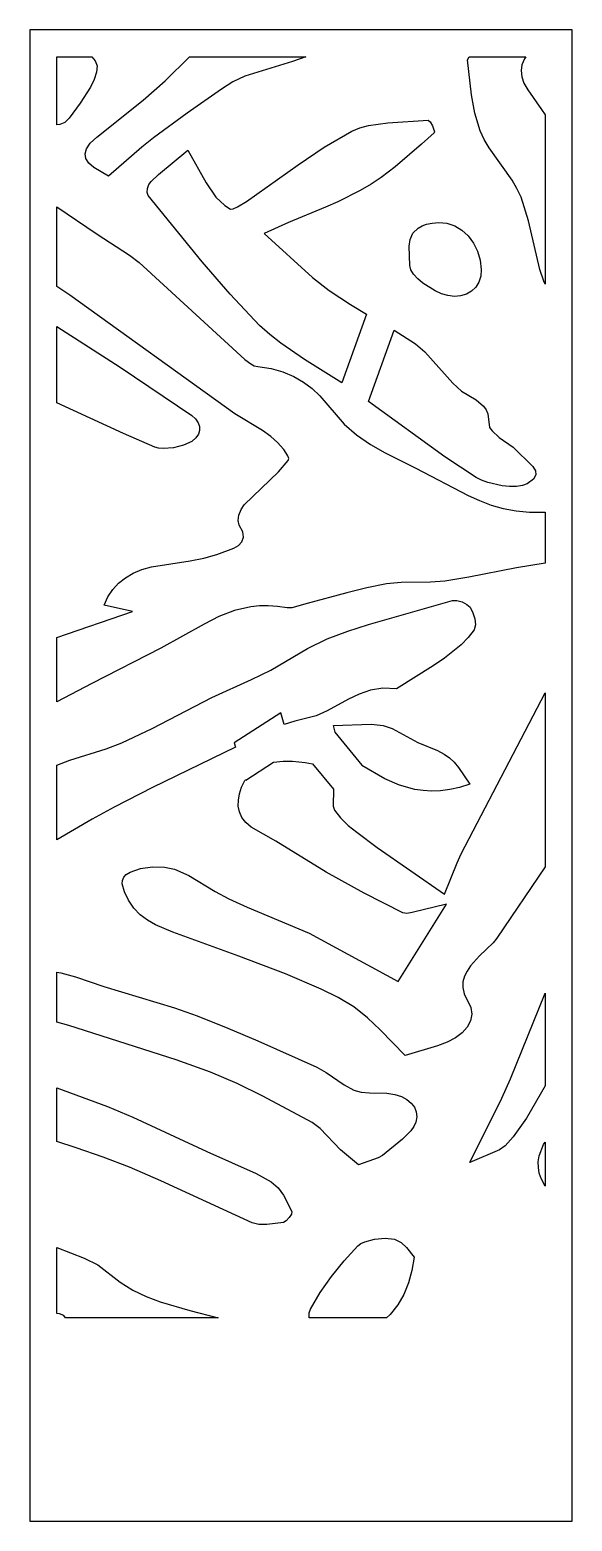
# Model space of a CAD drawing. Extents: x 0 to 400, y 0 to 1100.
import ezdxf

# ---------------------------------------------------------------- set-up
doc = ezdxf.new("R2010")
doc.units = 0
doc.layers.add('CUT', color=1, linetype='Continuous')
doc.layers.add('OUTLINE', color=7, linetype='Continuous')

msp = doc.modelspace()

# ---------------------------------------------------------------- linework, layer by layer
at = {"layer": 'CUT'}
for points in [[(20, 1029.83), (20, 1080), (45.83, 1080), (48.26, 1077.05), (49.63, 1073.32), (49.27, 1068.72), (47.51, 1063.46), (44.68, 1057.76), (37.07, 1045.92), (29.03, 1034.96), (25.77, 1031.7), (22.25, 1030.05)], [(58.03, 991.97), (47.18, 998.44), (43.57, 1001.67), (41.36, 1004.99), (40.7, 1008.49), (41.72, 1012.23), (44.58, 1016.29), (49.4, 1020.74), (83.7, 1048.15), (99.9, 1062.32), (117.73, 1080), (203.54, 1080), (193.65, 1076.61), (158.66, 1065.73), (149.63, 1061.57), (141.38, 1056.35), (116.07, 1038.56), (91.19, 1020.24), (82.6, 1013.36)], [(325.82, 1052.06), (322.79, 1077.97), (324.12, 1080), (365.75, 1080), (364.77, 1078.57), (362.94, 1074.23), (362.28, 1069.89), (362.79, 1065.42), (364.43, 1060.74), (367.19, 1055.73), (377.48, 1041.34), (380, 1037.35), (380, 912.4), (379.05, 914.6), (376.23, 923.29), (367.83, 959.07), (362.28, 976.62), (359.3, 982.92), (355.65, 989.03), (338.81, 1012.94), (335.17, 1019.08), (332.2, 1025.41), (328.2, 1038.51)], [(143.93, 970.35), (147.89, 967.82), (149.89, 967.98), (153.08, 969.36), (159.85, 973.38), (197.87, 1000.52), (217.15, 1013.53), (237.42, 1025.18), (243.37, 1027.65), (249.9, 1029.42), (264.13, 1031.4), (293.81, 1033.3), (295.15, 1032.09), (296.9, 1029.23), (298.36, 1024.88), (298.1, 1024.11), (288.79, 1015.6), (269.4, 999.03), (259.15, 991.16), (251.69, 986.17), (243.74, 981.57), (227.05, 973.18), (218.16, 969.18), (190.73, 957.99), (172.78, 949.81), (208.39, 917.36), (220.86, 907.63), (236.4, 897.41), (248.41, 890.29), (230.15, 839.51), (202.65, 856.95), (185.11, 868.82), (176.99, 875.19), (169.49, 881.98), (147.68, 904.98), (127.13, 928.92), (87.18, 977.92), (86.43, 980.1), (86.74, 982.95), (87.87, 985.86), (89.56, 988.23), (94.93, 993.3), (116.47, 1011.27), (129.98, 987.06), (137.09, 976.52)], [(190.57, 782.38), (190.94, 783.85), (190.4, 785.78), (187.32, 790.53), (182.66, 795.62), (177.8, 800.04), (171.57, 804.53), (151.18, 816.86), (29.39, 904.21), (20, 910.67), (20, 969.43), (49.67, 949.26), (73.45, 933.91), (80.59, 928.28), (158.65, 856.94), (163.03, 853.52), (165.53, 852.23), (168.11, 851.59), (177.89, 850.15), (186.71, 847.67), (194.63, 844.29), (201.75, 840.13), (208.14, 835.34), (213.86, 830.04), (231.72, 809.18), (240.99, 801.16), (251.19, 794.16), (262.06, 787.93), (284.78, 776.64), (323.27, 756.5), (331.6, 752.74), (340.22, 749.51), (349.2, 746.93), (358.62, 745.12), (368.54, 744.19), (379.06, 744.26), (380, 744.11), (380, 706.59), (358.86, 703.11), (323.81, 696.36), (306.13, 693.41), (295.45, 692.58), (273.81, 692.39), (263.15, 691.32), (248.46, 688.34), (233.85, 684.72), (204.6, 676.96), (193.21, 673.57), (189.88, 673.58), (182.75, 674.76), (175.9, 675.26), (169.3, 675.13), (162.94, 674.43), (150.84, 671.58), (139.41, 667.19), (128.47, 661.74), (96.73, 643.88), (45.67, 617.79), (20, 604.26), (20, 651.7), (75.73, 671.08), (54.72, 675.6), (57.65, 681.69), (61.24, 687.09), (65.5, 691.8), (70.46, 695.83), (76.13, 699.2), (82.52, 701.9), (89.64, 703.96), (118.15, 708.28), (128.26, 710.28), (137.98, 713), (150.38, 717.6), (153.82, 719.75), (156.31, 722.41), (157.49, 725.72), (157.01, 729.79), (154.5, 734.75), (153.58, 738.01), (154.12, 742.06), (155.76, 746.18), (158.15, 749.65), (183.31, 773.88)], [(292.66, 956.55), (296.76, 957.42), (301.61, 957.88), (307.64, 957.39), (313.36, 955.45), (318.62, 952.23), (323.28, 947.93), (327.19, 942.7), (330.19, 936.72), (332.15, 930.17), (332.92, 923.22), (332.63, 918.27), (331.24, 913.92), (328.9, 910.23), (325.77, 907.26), (322, 905.08), (317.73, 903.76), (313.12, 903.35), (308.33, 903.94), (303.73, 905.34), (298.97, 907.43), (289.91, 913.08), (286.09, 916.35), (283.07, 919.73), (281.09, 923.08), (280.38, 926.23), (279.72, 940.36), (280.5, 945.37), (282.59, 949.96), (286.48, 953.8), (289.25, 955.34)], [(98.29, 791.11), (94.95, 791.41), (92.18, 792.17), (69.04, 802.19), (20, 824.92), (20, 881.12), (66.61, 851.14), (119.37, 815.64), (122.13, 812.96), (124.07, 810.19), (125.13, 807.37), (125.25, 804.55), (124.37, 801.77), (122.44, 799.06), (119.38, 796.45), (113.44, 793.6), (105.9, 791.7)], [(372.93, 774.8), (373.2, 771.68), (371.36, 768.47), (366.85, 765.17), (363.32, 763.86), (358.88, 763.22), (353.81, 763.17), (348.41, 763.67), (337.74, 766.02), (333.04, 767.75), (329.16, 769.77), (306.1, 785.14), (249.84, 825.85), (268.63, 878.4), (284.35, 868.33), (291.27, 862.57), (311.87, 839.34), (318.31, 833.38), (329.31, 827.17), (334.63, 822.5), (336.48, 819.77), (337.73, 816.71), (338.93, 806.8), (340.88, 804.16), (346.2, 799.19), (356.4, 792.19), (371.1, 777.84)], [(185.01, 596.31), (150.65, 574.06), (151.61, 570.99), (90.5, 541.04), (62.22, 526.65), (46.01, 517.82), (20, 502.56), (20, 557.66), (29.58, 561.37), (56.25, 569.66), (67.83, 574.13), (90.32, 584.71), (134.33, 607.57), (163.53, 620.74), (177.7, 627.66), (204.82, 643.79), (219.39, 650.7), (234.42, 656.49), (249.78, 661.45), (311.69, 679.04), (314.89, 679.14), (318.81, 678.06), (322.42, 676.24), (324.7, 674.1), (326.79, 670), (328.32, 665.49), (328.79, 661.1), (327.67, 657.36), (323.32, 651.69), (318.01, 646.34), (305.83, 636.56), (297.55, 630.87), (270.38, 614.01), (260.24, 614.47), (251.25, 613.02), (242.88, 610.09), (234.92, 606.22), (219.27, 597.7), (211.12, 594.1), (195.47, 590), (187.69, 587.55)], [(179.66, 559.87), (186.84, 560.69), (193.63, 560.58), (203.19, 559.67), (208.38, 558.69), (223.93, 539.9), (223.62, 527.48), (224.73, 524.55), (229.01, 518.68), (234.91, 513.07), (241.13, 508.1), (256.09, 497.01), (305.9, 462.4), (315.16, 485.67), (318.19, 492.1), (380, 610.99), (380, 482.68), (344.48, 430.07), (341.66, 426.67), (331.54, 417.04), (325.06, 409.5), (322.44, 405.73), (320.48, 401.88), (319.35, 397.86), (319.25, 393.61), (320.36, 389.07), (325.29, 378.98), (325.98, 373.91), (325.06, 369.05), (322.66, 364.47), (318.9, 360.26), (313.92, 356.5), (307.84, 353.28), (300.77, 350.67), (276.89, 343.5), (258.37, 362.46), (249.05, 371.33), (238.87, 379.28), (227.32, 386.27), (214.84, 392.48), (188.57, 403.63), (154.18, 416.81), (105.57, 434.4), (92.65, 439.86), (86.75, 443.24), (81.4, 447.27), (76.7, 452.12), (72.79, 457.96), (69.71, 464.22), (68.15, 469.98), (68.28, 472.58), (69.21, 474.94), (71.05, 477.03), (73.96, 478.8), (81.64, 481.3), (90.45, 482.54), (99.23, 482.43), (106.81, 480.89), (117.33, 476.23), (136.72, 464.47), (146.72, 458.98), (160.4, 452.78), (205.99, 433.61), (271.55, 398.06), (307.35, 455.09), (282.09, 448.83), (278.11, 448.19), (275.05, 448.64), (246.59, 463.26), (218.68, 478.76), (181.56, 501.48), (163.35, 511.78), (159.29, 515.3), (156.4, 519.1), (154.58, 523.14), (153.75, 527.42), (153.8, 531.88), (154.64, 536.51), (156.17, 541.28), (158.56, 546.24), (159.06, 546.92), (159.2, 546.46)], [(272.54, 542.93), (261.8, 547.55), (244.86, 557.37), (245.09, 557.69), (225.24, 581.87), (224.08, 586.84), (251.82, 587.75), (260.56, 586.83), (267.29, 584.65), (286.14, 574.37), (300.6, 568.33), (305.49, 565.81), (309.43, 563.14), (312.85, 559.95), (316.2, 555.86), (324.48, 543.52), (316.94, 541.19), (309.76, 539.62), (302.89, 538.75), (296.32, 538.52), (290.03, 538.88), (283.98, 539.77)], [(283.25, 291.12), (281.02, 287.93), (274.81, 281.71), (260, 269.82), (257, 267.97), (242.45, 262.75), (229.24, 273.97), (214.22, 289.73), (208.24, 293.97), (171.84, 313.58), (152.95, 322.74), (133.37, 331.08), (107.98, 340.36), (28.88, 365.59), (20, 367.98), (20, 405.05), (22.82, 404.53), (33.57, 401.4), (54.7, 394.26), (106.79, 378.56), (123.51, 372.64), (146.05, 363.65), (168.18, 354.28), (211.56, 334.86), (218.65, 330.88), (231.82, 321.74), (238.96, 317.93), (244.42, 316.46), (250.58, 315.91), (263.41, 315.58), (269.12, 314.77), (274.03, 313.25), (278.11, 311.1), (281.31, 308.42), (283.61, 305.32), (284.96, 301.88), (285.34, 298.2), (284.7, 294.38)], [(346.42, 273.89), (324.44, 264.55), (348.11, 312.02), (354.47, 326.18), (380, 389.5), (380, 321.05), (366.39, 297.33), (356.39, 283.43), (350.59, 276.93)], [(183.16, 245.9), (187.06, 240.44), (193.24, 228.42), (192.97, 226.51), (191.36, 223.88), (189.14, 221.5), (187.02, 220.32), (174.77, 218.86), (168.9, 218.94), (163.92, 220.12), (96.53, 251.13), (73.53, 261.12), (54.14, 268.54), (34.21, 275.39), (20, 279.99), (20, 319.53), (57.3, 305.85), (76, 297.87), (130.6, 272.7), (166.93, 256.48), (178.1, 250.26)], [(380, 279.61), (380, 247.2), (377.21, 252.63), (375.77, 256.66), (375.05, 260.83), (375.03, 265.07), (375.66, 269.36), (378.8, 277.84)], [(20, 153.23), (20, 201.84), (40.14, 194.02), (50.04, 189.15), (66.67, 176.18), (75.89, 170.44), (85.76, 165.72), (96.14, 161.81), (117.98, 155.46), (138.84, 150), (26.42, 150), (25.01, 151.78), (21.94, 153.03)], [(244.08, 204.72), (246.99, 206.08), (254.3, 207.99), (262.18, 208.69), (268.93, 208.03), (273.92, 205.62), (277.87, 201.9), (283.56, 194.85), (281.74, 184.98), (279.22, 175.8), (275.84, 167.31), (271.44, 159.56), (265.85, 152.55), (263.02, 150), (206.14, 150), (206.01, 150.5), (206.1, 153.62), (207.01, 156.47), (214.03, 168.69), (222.41, 180.58), (231.83, 192.08), (241.95, 203.11)]]:
    msp.add_lwpolyline(points, close=True, dxfattribs=at)
at = {"layer": 'OUTLINE'}
msp.add_lwpolyline([(0, 0), (400, 0), (400, 1100), (0, 1100)], close=True, dxfattribs=at)

doc.saveas('drawing.dxf')
